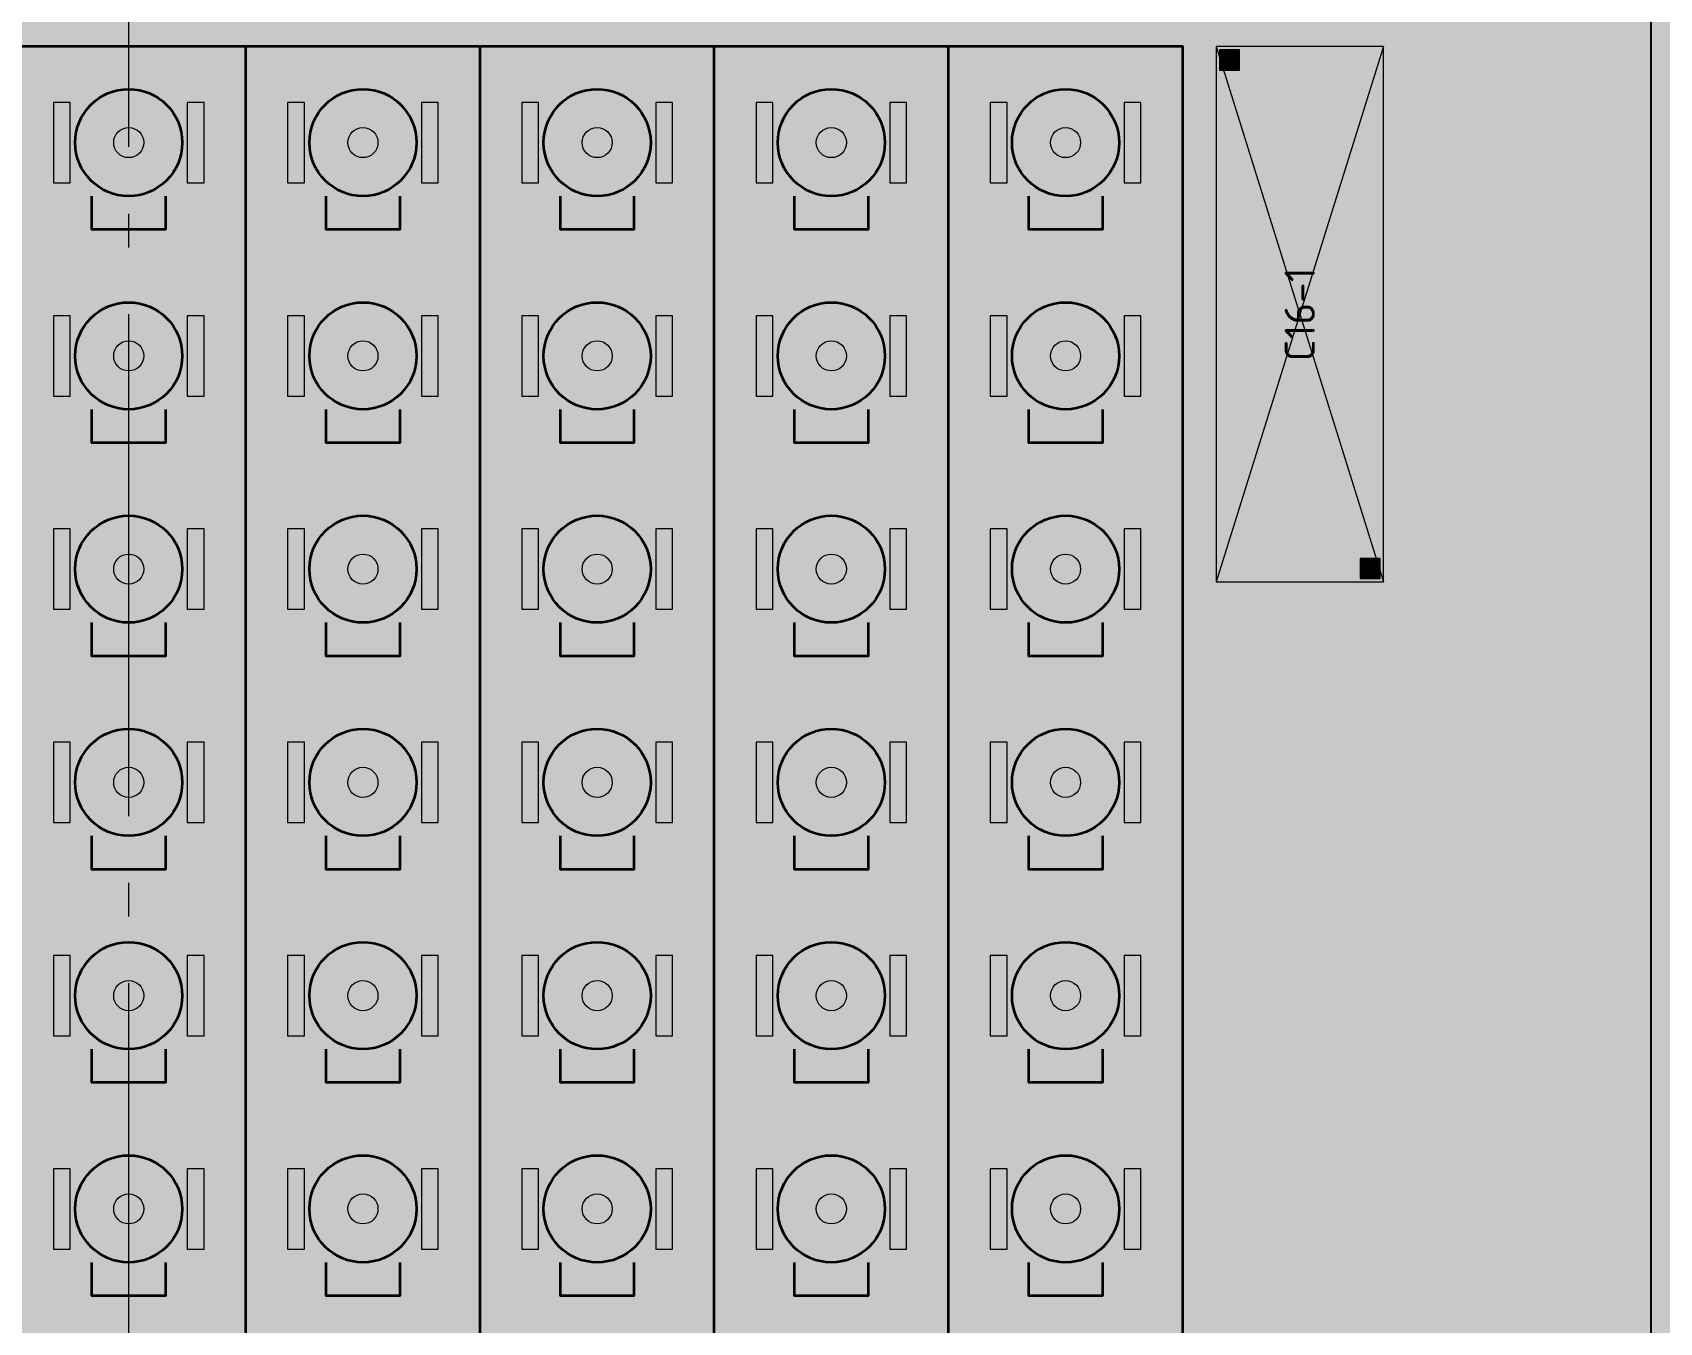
# Model space of a CAD drawing. Header units: millimetres. Extents: x 0 to 1189, y 0 to 841.
# Drawn here: x 612.12 to 660.75, y 249.86 to 288.42 of the extents above; entities that cross this region are included whole.
import ezdxf
from ezdxf.enums import TextEntityAlignment as Align

# ---------------------------------------------------------------- set-up
doc = ezdxf.new("R2010")
doc.units = ezdxf.units.MM
doc.linetypes.add('IRAM-F-TRAZO-PUNTO', pattern=[20, 15, -2, 1, -2])
doc.layers.add('A-DEM-VE', color=3, linetype='CONTINUOUS', lineweight=35, true_color=0x00963c)
doc.layers.add('A-EQUIPO', color=30, linetype='CONTINUOUS', lineweight=35, true_color=0xe67800)
for name, color, linetype, lineweight in [('A-EJE', 1, 'IRAM-F-TRAZO-PUNTO', 18), ('A-EQUIPO-FINO', 8, 'CONTINUOUS', 13), ('A-EQUIPO-RELLENO', 9, 'CONTINUOUS', 13), ('A-RELLENO', 9, 'CONTINUOUS', 13), ('A-SECTOR', 1, 'CONTINUOUS', 25), ('A-TEXTO', 7, 'CONTINUOUS', 18)]:
    doc.layers.add(name, color=color, linetype=linetype, lineweight=lineweight)
doc.styles.add('ISO3098', font='isocpeur.ttf')

msp = doc.modelspace()

# ---------------------------------------------------------------- hatches: boundary and pattern name
at = {"layer": 'A-EQUIPO-RELLENO', "true_color": 0xeeeeee}
h = msp.add_hatch(color=7, dxfattribs=at)
h.dxf.hatch_style = 1
h.paths.add_polyline_path([(647.5, 288), (647.5, 272), (652.5, 272), (652.5, 288)])
at = {"layer": 'A-EQUIPO-RELLENO', "true_color": 0x969ba0}
h = msp.add_hatch(color=7, dxfattribs=at)
h.dxf.hatch_style = 1
h.paths.add_polyline_path([(647.6, 287.9), (647.6, 287.3), (648.2, 287.3), (648.2, 287.9)])
at = {"layer": 'A-EQUIPO-RELLENO', "true_color": 0xf0786e}
h = msp.add_hatch(color=7, dxfattribs=at)
h.dxf.hatch_style = 1
h.paths.add_polyline_path([(615, 286.731), (614.586, 286.677), (614.2, 286.517), (613.869, 286.263), (613.614, 285.931), (613.455, 285.545), (613.4, 285.131), (613.455, 284.717), (613.614, 284.331), (613.869, 284), (614.2, 283.746), (614.586, 283.586), (615, 283.531), (615.414, 283.586), (615.8, 283.746), (616.131, 284), (616.386, 284.331), (616.545, 284.717), (616.6, 285.131), (616.545, 285.545), (616.386, 285.931), (616.131, 286.263), (615.8, 286.517), (615.414, 286.677)])
h = msp.add_hatch(color=7, dxfattribs=at)
h.dxf.hatch_style = 1
h.paths.add_polyline_path([(622, 286.731), (621.586, 286.677), (621.2, 286.517), (620.869, 286.263), (620.614, 285.931), (620.455, 285.545), (620.4, 285.131), (620.455, 284.717), (620.614, 284.331), (620.869, 284), (621.2, 283.746), (621.586, 283.586), (622, 283.531), (622.414, 283.586), (622.8, 283.746), (623.131, 284), (623.386, 284.331), (623.545, 284.717), (623.6, 285.131), (623.545, 285.545), (623.386, 285.931), (623.131, 286.263), (622.8, 286.517), (622.414, 286.677)])
h = msp.add_hatch(color=7, dxfattribs=at)
h.dxf.hatch_style = 1
h.paths.add_polyline_path([(629, 286.731), (628.586, 286.677), (628.2, 286.517), (627.869, 286.263), (627.614, 285.931), (627.455, 285.545), (627.4, 285.131), (627.455, 284.717), (627.614, 284.331), (627.869, 284), (628.2, 283.746), (628.586, 283.586), (629, 283.531), (629.414, 283.586), (629.8, 283.746), (630.131, 284), (630.386, 284.331), (630.545, 284.717), (630.6, 285.131), (630.545, 285.545), (630.386, 285.931), (630.131, 286.263), (629.8, 286.517), (629.414, 286.677)])
h = msp.add_hatch(color=7, dxfattribs=at)
h.dxf.hatch_style = 1
h.paths.add_polyline_path([(636, 286.731), (635.586, 286.677), (635.2, 286.517), (634.869, 286.263), (634.614, 285.931), (634.455, 285.545), (634.4, 285.131), (634.455, 284.717), (634.614, 284.331), (634.869, 284), (635.2, 283.746), (635.586, 283.586), (636, 283.531), (636.414, 283.586), (636.8, 283.746), (637.131, 284), (637.386, 284.331), (637.545, 284.717), (637.6, 285.131), (637.545, 285.545), (637.386, 285.931), (637.131, 286.263), (636.8, 286.517), (636.414, 286.677)])
h = msp.add_hatch(color=7, dxfattribs=at)
h.dxf.hatch_style = 1
h.paths.add_polyline_path([(643, 286.731), (642.586, 286.677), (642.2, 286.517), (641.869, 286.263), (641.614, 285.931), (641.455, 285.545), (641.4, 285.131), (641.455, 284.717), (641.614, 284.331), (641.869, 284), (642.2, 283.746), (642.586, 283.586), (643, 283.531), (643.414, 283.586), (643.8, 283.746), (644.131, 284), (644.386, 284.331), (644.545, 284.717), (644.6, 285.131), (644.545, 285.545), (644.386, 285.931), (644.131, 286.263), (643.8, 286.517), (643.414, 286.677)])
at = {"layer": 'A-EQUIPO-RELLENO', "true_color": 0x969ba0}
h = msp.add_hatch(color=7, dxfattribs=at)
h.dxf.hatch_style = 1
h.paths.add_polyline_path([(613.25, 283.931), (613.25, 286.331), (612.75, 286.331), (612.75, 283.931)])
h = msp.add_hatch(color=7, dxfattribs=at)
h.dxf.hatch_style = 1
h.paths.add_polyline_path([(617.25, 283.931), (617.25, 286.331), (616.75, 286.331), (616.75, 283.931)])
h = msp.add_hatch(color=7, dxfattribs=at)
h.dxf.hatch_style = 1
h.paths.add_polyline_path([(620.25, 283.931), (620.25, 286.331), (619.75, 286.331), (619.75, 283.931)])
h = msp.add_hatch(color=7, dxfattribs=at)
h.dxf.hatch_style = 1
h.paths.add_polyline_path([(624.25, 283.931), (624.25, 286.331), (623.75, 286.331), (623.75, 283.931)])
h = msp.add_hatch(color=7, dxfattribs=at)
h.dxf.hatch_style = 1
h.paths.add_polyline_path([(627.25, 283.931), (627.25, 286.331), (626.75, 286.331), (626.75, 283.931)])
h = msp.add_hatch(color=7, dxfattribs=at)
h.dxf.hatch_style = 1
h.paths.add_polyline_path([(631.25, 283.931), (631.25, 286.331), (630.75, 286.331), (630.75, 283.931)])
h = msp.add_hatch(color=7, dxfattribs=at)
h.dxf.hatch_style = 1
h.paths.add_polyline_path([(634.25, 283.931), (634.25, 286.331), (633.75, 286.331), (633.75, 283.931)])
h = msp.add_hatch(color=7, dxfattribs=at)
h.dxf.hatch_style = 1
h.paths.add_polyline_path([(638.25, 283.931), (638.25, 286.331), (637.75, 286.331), (637.75, 283.931)])
h = msp.add_hatch(color=7, dxfattribs=at)
h.dxf.hatch_style = 1
h.paths.add_polyline_path([(641.25, 283.931), (641.25, 286.331), (640.75, 286.331), (640.75, 283.931)])
h = msp.add_hatch(color=7, dxfattribs=at)
h.dxf.hatch_style = 1
h.paths.add_polyline_path([(645.25, 283.931), (645.25, 286.331), (644.75, 286.331), (644.75, 283.931)])
at = {"layer": 'A-EQUIPO-RELLENO', "true_color": 0xf0786e}
h = msp.add_hatch(color=7, dxfattribs=at)
h.dxf.hatch_style = 1
h.paths.add_polyline_path([(615, 280.356), (614.586, 280.302), (614.2, 280.142), (613.869, 279.888), (613.614, 279.556), (613.455, 279.17), (613.4, 278.756), (613.455, 278.342), (613.614, 277.956), (613.869, 277.625), (614.2, 277.371), (614.586, 277.211), (615, 277.156), (615.414, 277.211), (615.8, 277.371), (616.131, 277.625), (616.386, 277.956), (616.545, 278.342), (616.6, 278.756), (616.545, 279.17), (616.386, 279.556), (616.131, 279.888), (615.8, 280.142), (615.414, 280.302)])
h = msp.add_hatch(color=7, dxfattribs=at)
h.dxf.hatch_style = 1
h.paths.add_polyline_path([(622, 280.356), (621.586, 280.302), (621.2, 280.142), (620.869, 279.888), (620.614, 279.556), (620.455, 279.17), (620.4, 278.756), (620.455, 278.342), (620.614, 277.956), (620.869, 277.625), (621.2, 277.371), (621.586, 277.211), (622, 277.156), (622.414, 277.211), (622.8, 277.371), (623.131, 277.625), (623.386, 277.956), (623.545, 278.342), (623.6, 278.756), (623.545, 279.17), (623.386, 279.556), (623.131, 279.888), (622.8, 280.142), (622.414, 280.302)])
h = msp.add_hatch(color=7, dxfattribs=at)
h.dxf.hatch_style = 1
h.paths.add_polyline_path([(629, 280.356), (628.586, 280.302), (628.2, 280.142), (627.869, 279.888), (627.614, 279.556), (627.455, 279.17), (627.4, 278.756), (627.455, 278.342), (627.614, 277.956), (627.869, 277.625), (628.2, 277.371), (628.586, 277.211), (629, 277.156), (629.414, 277.211), (629.8, 277.371), (630.131, 277.625), (630.386, 277.956), (630.545, 278.342), (630.6, 278.756), (630.545, 279.17), (630.386, 279.556), (630.131, 279.888), (629.8, 280.142), (629.414, 280.302)])
h = msp.add_hatch(color=7, dxfattribs=at)
h.dxf.hatch_style = 1
h.paths.add_polyline_path([(636, 280.356), (635.586, 280.302), (635.2, 280.142), (634.869, 279.888), (634.614, 279.556), (634.455, 279.17), (634.4, 278.756), (634.455, 278.342), (634.614, 277.956), (634.869, 277.625), (635.2, 277.371), (635.586, 277.211), (636, 277.156), (636.414, 277.211), (636.8, 277.371), (637.131, 277.625), (637.386, 277.956), (637.545, 278.342), (637.6, 278.756), (637.545, 279.17), (637.386, 279.556), (637.131, 279.888), (636.8, 280.142), (636.414, 280.302)])
h = msp.add_hatch(color=7, dxfattribs=at)
h.dxf.hatch_style = 1
h.paths.add_polyline_path([(643, 280.356), (642.586, 280.302), (642.2, 280.142), (641.869, 279.888), (641.614, 279.556), (641.455, 279.17), (641.4, 278.756), (641.455, 278.342), (641.614, 277.956), (641.869, 277.625), (642.2, 277.371), (642.586, 277.211), (643, 277.156), (643.414, 277.211), (643.8, 277.371), (644.131, 277.625), (644.386, 277.956), (644.545, 278.342), (644.6, 278.756), (644.545, 279.17), (644.386, 279.556), (644.131, 279.888), (643.8, 280.142), (643.414, 280.302)])
at = {"layer": 'A-EQUIPO-RELLENO', "true_color": 0x969ba0}
h = msp.add_hatch(color=7, dxfattribs=at)
h.dxf.hatch_style = 1
h.paths.add_polyline_path([(613.25, 277.556), (613.25, 279.956), (612.75, 279.956), (612.75, 277.556)])
h = msp.add_hatch(color=7, dxfattribs=at)
h.dxf.hatch_style = 1
h.paths.add_polyline_path([(617.25, 277.556), (617.25, 279.956), (616.75, 279.956), (616.75, 277.556)])
h = msp.add_hatch(color=7, dxfattribs=at)
h.dxf.hatch_style = 1
h.paths.add_polyline_path([(620.25, 277.556), (620.25, 279.956), (619.75, 279.956), (619.75, 277.556)])
h = msp.add_hatch(color=7, dxfattribs=at)
h.dxf.hatch_style = 1
h.paths.add_polyline_path([(624.25, 277.556), (624.25, 279.956), (623.75, 279.956), (623.75, 277.556)])
h = msp.add_hatch(color=7, dxfattribs=at)
h.dxf.hatch_style = 1
h.paths.add_polyline_path([(627.25, 277.556), (627.25, 279.956), (626.75, 279.956), (626.75, 277.556)])
h = msp.add_hatch(color=7, dxfattribs=at)
h.dxf.hatch_style = 1
h.paths.add_polyline_path([(631.25, 277.556), (631.25, 279.956), (630.75, 279.956), (630.75, 277.556)])
h = msp.add_hatch(color=7, dxfattribs=at)
h.dxf.hatch_style = 1
h.paths.add_polyline_path([(634.25, 277.556), (634.25, 279.956), (633.75, 279.956), (633.75, 277.556)])
h = msp.add_hatch(color=7, dxfattribs=at)
h.dxf.hatch_style = 1
h.paths.add_polyline_path([(638.25, 277.556), (638.25, 279.956), (637.75, 279.956), (637.75, 277.556)])
h = msp.add_hatch(color=7, dxfattribs=at)
h.dxf.hatch_style = 1
h.paths.add_polyline_path([(641.25, 277.556), (641.25, 279.956), (640.75, 279.956), (640.75, 277.556)])
h = msp.add_hatch(color=7, dxfattribs=at)
h.dxf.hatch_style = 1
h.paths.add_polyline_path([(645.25, 277.556), (645.25, 279.956), (644.75, 279.956), (644.75, 277.556)])
at = {"layer": 'A-EQUIPO-RELLENO', "true_color": 0xf0786e}
h = msp.add_hatch(color=7, dxfattribs=at)
h.dxf.hatch_style = 1
h.paths.add_polyline_path([(615, 273.981), (614.586, 273.927), (614.2, 273.767), (613.869, 273.513), (613.614, 273.181), (613.455, 272.795), (613.4, 272.381), (613.455, 271.967), (613.614, 271.581), (613.869, 271.25), (614.2, 270.996), (614.586, 270.836), (615, 270.781), (615.414, 270.836), (615.8, 270.996), (616.131, 271.25), (616.386, 271.581), (616.545, 271.967), (616.6, 272.381), (616.545, 272.795), (616.386, 273.181), (616.131, 273.513), (615.8, 273.767), (615.414, 273.927)])
h = msp.add_hatch(color=7, dxfattribs=at)
h.dxf.hatch_style = 1
h.paths.add_polyline_path([(622, 273.981), (621.586, 273.927), (621.2, 273.767), (620.869, 273.513), (620.614, 273.181), (620.455, 272.795), (620.4, 272.381), (620.455, 271.967), (620.614, 271.581), (620.869, 271.25), (621.2, 270.996), (621.586, 270.836), (622, 270.781), (622.414, 270.836), (622.8, 270.996), (623.131, 271.25), (623.386, 271.581), (623.545, 271.967), (623.6, 272.381), (623.545, 272.795), (623.386, 273.181), (623.131, 273.513), (622.8, 273.767), (622.414, 273.927)])
h = msp.add_hatch(color=7, dxfattribs=at)
h.dxf.hatch_style = 1
h.paths.add_polyline_path([(629, 273.981), (628.586, 273.927), (628.2, 273.767), (627.869, 273.513), (627.614, 273.181), (627.455, 272.795), (627.4, 272.381), (627.455, 271.967), (627.614, 271.581), (627.869, 271.25), (628.2, 270.996), (628.586, 270.836), (629, 270.781), (629.414, 270.836), (629.8, 270.996), (630.131, 271.25), (630.386, 271.581), (630.545, 271.967), (630.6, 272.381), (630.545, 272.795), (630.386, 273.181), (630.131, 273.513), (629.8, 273.767), (629.414, 273.927)])
h = msp.add_hatch(color=7, dxfattribs=at)
h.dxf.hatch_style = 1
h.paths.add_polyline_path([(636, 273.981), (635.586, 273.927), (635.2, 273.767), (634.869, 273.513), (634.614, 273.181), (634.455, 272.795), (634.4, 272.381), (634.455, 271.967), (634.614, 271.581), (634.869, 271.25), (635.2, 270.996), (635.586, 270.836), (636, 270.781), (636.414, 270.836), (636.8, 270.996), (637.131, 271.25), (637.386, 271.581), (637.545, 271.967), (637.6, 272.381), (637.545, 272.795), (637.386, 273.181), (637.131, 273.513), (636.8, 273.767), (636.414, 273.927)])
h = msp.add_hatch(color=7, dxfattribs=at)
h.dxf.hatch_style = 1
h.paths.add_polyline_path([(643, 273.981), (642.586, 273.927), (642.2, 273.767), (641.869, 273.513), (641.614, 273.181), (641.455, 272.795), (641.4, 272.381), (641.455, 271.967), (641.614, 271.581), (641.869, 271.25), (642.2, 270.996), (642.586, 270.836), (643, 270.781), (643.414, 270.836), (643.8, 270.996), (644.131, 271.25), (644.386, 271.581), (644.545, 271.967), (644.6, 272.381), (644.545, 272.795), (644.386, 273.181), (644.131, 273.513), (643.8, 273.767), (643.414, 273.927)])
at = {"layer": 'A-EQUIPO-RELLENO', "true_color": 0x969ba0}
h = msp.add_hatch(color=7, dxfattribs=at)
h.dxf.hatch_style = 1
h.paths.add_polyline_path([(613.25, 271.181), (613.25, 273.581), (612.75, 273.581), (612.75, 271.181)])
h = msp.add_hatch(color=7, dxfattribs=at)
h.dxf.hatch_style = 1
h.paths.add_polyline_path([(617.25, 271.181), (617.25, 273.581), (616.75, 273.581), (616.75, 271.181)])
h = msp.add_hatch(color=7, dxfattribs=at)
h.dxf.hatch_style = 1
h.paths.add_polyline_path([(620.25, 271.181), (620.25, 273.581), (619.75, 273.581), (619.75, 271.181)])
h = msp.add_hatch(color=7, dxfattribs=at)
h.dxf.hatch_style = 1
h.paths.add_polyline_path([(624.25, 271.181), (624.25, 273.581), (623.75, 273.581), (623.75, 271.181)])
h = msp.add_hatch(color=7, dxfattribs=at)
h.dxf.hatch_style = 1
h.paths.add_polyline_path([(627.25, 271.181), (627.25, 273.581), (626.75, 273.581), (626.75, 271.181)])
h = msp.add_hatch(color=7, dxfattribs=at)
h.dxf.hatch_style = 1
h.paths.add_polyline_path([(631.25, 271.181), (631.25, 273.581), (630.75, 273.581), (630.75, 271.181)])
h = msp.add_hatch(color=7, dxfattribs=at)
h.dxf.hatch_style = 1
h.paths.add_polyline_path([(634.25, 271.181), (634.25, 273.581), (633.75, 273.581), (633.75, 271.181)])
h = msp.add_hatch(color=7, dxfattribs=at)
h.dxf.hatch_style = 1
h.paths.add_polyline_path([(638.25, 271.181), (638.25, 273.581), (637.75, 273.581), (637.75, 271.181)])
h = msp.add_hatch(color=7, dxfattribs=at)
h.dxf.hatch_style = 1
h.paths.add_polyline_path([(641.25, 271.181), (641.25, 273.581), (640.75, 273.581), (640.75, 271.181)])
h = msp.add_hatch(color=7, dxfattribs=at)
h.dxf.hatch_style = 1
h.paths.add_polyline_path([(645.25, 271.181), (645.25, 273.581), (644.75, 273.581), (644.75, 271.181)])
h = msp.add_hatch(color=7, dxfattribs=at)
h.dxf.hatch_style = 1
h.paths.add_polyline_path([(651.8, 272.7), (651.8, 272.1), (652.4, 272.1), (652.4, 272.7)])
at = {"layer": 'A-EQUIPO-RELLENO', "true_color": 0xf0786e}
h = msp.add_hatch(color=7, dxfattribs=at)
h.dxf.hatch_style = 1
h.paths.add_polyline_path([(615, 267.606), (614.586, 267.552), (614.2, 267.392), (613.869, 267.138), (613.614, 266.806), (613.455, 266.42), (613.4, 266.006), (613.455, 265.592), (613.614, 265.206), (613.869, 264.875), (614.2, 264.621), (614.586, 264.461), (615, 264.406), (615.414, 264.461), (615.8, 264.621), (616.131, 264.875), (616.386, 265.206), (616.545, 265.592), (616.6, 266.006), (616.545, 266.42), (616.386, 266.806), (616.131, 267.138), (615.8, 267.392), (615.414, 267.552)])
h = msp.add_hatch(color=7, dxfattribs=at)
h.dxf.hatch_style = 1
h.paths.add_polyline_path([(622, 267.606), (621.586, 267.552), (621.2, 267.392), (620.869, 267.138), (620.614, 266.806), (620.455, 266.42), (620.4, 266.006), (620.455, 265.592), (620.614, 265.206), (620.869, 264.875), (621.2, 264.621), (621.586, 264.461), (622, 264.406), (622.414, 264.461), (622.8, 264.621), (623.131, 264.875), (623.386, 265.206), (623.545, 265.592), (623.6, 266.006), (623.545, 266.42), (623.386, 266.806), (623.131, 267.138), (622.8, 267.392), (622.414, 267.552)])
h = msp.add_hatch(color=7, dxfattribs=at)
h.dxf.hatch_style = 1
h.paths.add_polyline_path([(629, 267.606), (628.586, 267.552), (628.2, 267.392), (627.869, 267.138), (627.614, 266.806), (627.455, 266.42), (627.4, 266.006), (627.455, 265.592), (627.614, 265.206), (627.869, 264.875), (628.2, 264.621), (628.586, 264.461), (629, 264.406), (629.414, 264.461), (629.8, 264.621), (630.131, 264.875), (630.386, 265.206), (630.545, 265.592), (630.6, 266.006), (630.545, 266.42), (630.386, 266.806), (630.131, 267.138), (629.8, 267.392), (629.414, 267.552)])
h = msp.add_hatch(color=7, dxfattribs=at)
h.dxf.hatch_style = 1
h.paths.add_polyline_path([(636, 267.606), (635.586, 267.552), (635.2, 267.392), (634.869, 267.138), (634.614, 266.806), (634.455, 266.42), (634.4, 266.006), (634.455, 265.592), (634.614, 265.206), (634.869, 264.875), (635.2, 264.621), (635.586, 264.461), (636, 264.406), (636.414, 264.461), (636.8, 264.621), (637.131, 264.875), (637.386, 265.206), (637.545, 265.592), (637.6, 266.006), (637.545, 266.42), (637.386, 266.806), (637.131, 267.138), (636.8, 267.392), (636.414, 267.552)])
h = msp.add_hatch(color=7, dxfattribs=at)
h.dxf.hatch_style = 1
h.paths.add_polyline_path([(643, 267.606), (642.586, 267.552), (642.2, 267.392), (641.869, 267.138), (641.614, 266.806), (641.455, 266.42), (641.4, 266.006), (641.455, 265.592), (641.614, 265.206), (641.869, 264.875), (642.2, 264.621), (642.586, 264.461), (643, 264.406), (643.414, 264.461), (643.8, 264.621), (644.131, 264.875), (644.386, 265.206), (644.545, 265.592), (644.6, 266.006), (644.545, 266.42), (644.386, 266.806), (644.131, 267.138), (643.8, 267.392), (643.414, 267.552)])
at = {"layer": 'A-EQUIPO-RELLENO', "true_color": 0x969ba0}
h = msp.add_hatch(color=7, dxfattribs=at)
h.dxf.hatch_style = 1
h.paths.add_polyline_path([(613.25, 264.806), (613.25, 267.206), (612.75, 267.206), (612.75, 264.806)])
h = msp.add_hatch(color=7, dxfattribs=at)
h.dxf.hatch_style = 1
h.paths.add_polyline_path([(617.25, 264.806), (617.25, 267.206), (616.75, 267.206), (616.75, 264.806)])
h = msp.add_hatch(color=7, dxfattribs=at)
h.dxf.hatch_style = 1
h.paths.add_polyline_path([(620.25, 264.806), (620.25, 267.206), (619.75, 267.206), (619.75, 264.806)])
h = msp.add_hatch(color=7, dxfattribs=at)
h.dxf.hatch_style = 1
h.paths.add_polyline_path([(624.25, 264.806), (624.25, 267.206), (623.75, 267.206), (623.75, 264.806)])
h = msp.add_hatch(color=7, dxfattribs=at)
h.dxf.hatch_style = 1
h.paths.add_polyline_path([(627.25, 264.806), (627.25, 267.206), (626.75, 267.206), (626.75, 264.806)])
h = msp.add_hatch(color=7, dxfattribs=at)
h.dxf.hatch_style = 1
h.paths.add_polyline_path([(631.25, 264.806), (631.25, 267.206), (630.75, 267.206), (630.75, 264.806)])
h = msp.add_hatch(color=7, dxfattribs=at)
h.dxf.hatch_style = 1
h.paths.add_polyline_path([(634.25, 264.806), (634.25, 267.206), (633.75, 267.206), (633.75, 264.806)])
h = msp.add_hatch(color=7, dxfattribs=at)
h.dxf.hatch_style = 1
h.paths.add_polyline_path([(638.25, 264.806), (638.25, 267.206), (637.75, 267.206), (637.75, 264.806)])
h = msp.add_hatch(color=7, dxfattribs=at)
h.dxf.hatch_style = 1
h.paths.add_polyline_path([(641.25, 264.806), (641.25, 267.206), (640.75, 267.206), (640.75, 264.806)])
h = msp.add_hatch(color=7, dxfattribs=at)
h.dxf.hatch_style = 1
h.paths.add_polyline_path([(645.25, 264.806), (645.25, 267.206), (644.75, 267.206), (644.75, 264.806)])
at = {"layer": 'A-EQUIPO-RELLENO', "true_color": 0xf0786e}
h = msp.add_hatch(color=7, dxfattribs=at)
h.dxf.hatch_style = 1
h.paths.add_polyline_path([(615, 261.231), (614.586, 261.177), (614.2, 261.017), (613.869, 260.763), (613.614, 260.431), (613.455, 260.045), (613.4, 259.631), (613.455, 259.217), (613.614, 258.831), (613.869, 258.5), (614.2, 258.246), (614.586, 258.086), (615, 258.031), (615.414, 258.086), (615.8, 258.246), (616.131, 258.5), (616.386, 258.831), (616.545, 259.217), (616.6, 259.631), (616.545, 260.045), (616.386, 260.431), (616.131, 260.763), (615.8, 261.017), (615.414, 261.177)])
h = msp.add_hatch(color=7, dxfattribs=at)
h.dxf.hatch_style = 1
h.paths.add_polyline_path([(622, 261.231), (621.586, 261.177), (621.2, 261.017), (620.869, 260.763), (620.614, 260.431), (620.455, 260.045), (620.4, 259.631), (620.455, 259.217), (620.614, 258.831), (620.869, 258.5), (621.2, 258.246), (621.586, 258.086), (622, 258.031), (622.414, 258.086), (622.8, 258.246), (623.131, 258.5), (623.386, 258.831), (623.545, 259.217), (623.6, 259.631), (623.545, 260.045), (623.386, 260.431), (623.131, 260.763), (622.8, 261.017), (622.414, 261.177)])
h = msp.add_hatch(color=7, dxfattribs=at)
h.dxf.hatch_style = 1
h.paths.add_polyline_path([(629, 261.231), (628.586, 261.177), (628.2, 261.017), (627.869, 260.763), (627.614, 260.431), (627.455, 260.045), (627.4, 259.631), (627.455, 259.217), (627.614, 258.831), (627.869, 258.5), (628.2, 258.246), (628.586, 258.086), (629, 258.031), (629.414, 258.086), (629.8, 258.246), (630.131, 258.5), (630.386, 258.831), (630.545, 259.217), (630.6, 259.631), (630.545, 260.045), (630.386, 260.431), (630.131, 260.763), (629.8, 261.017), (629.414, 261.177)])
h = msp.add_hatch(color=7, dxfattribs=at)
h.dxf.hatch_style = 1
h.paths.add_polyline_path([(636, 261.231), (635.586, 261.177), (635.2, 261.017), (634.869, 260.763), (634.614, 260.431), (634.455, 260.045), (634.4, 259.631), (634.455, 259.217), (634.614, 258.831), (634.869, 258.5), (635.2, 258.246), (635.586, 258.086), (636, 258.031), (636.414, 258.086), (636.8, 258.246), (637.131, 258.5), (637.386, 258.831), (637.545, 259.217), (637.6, 259.631), (637.545, 260.045), (637.386, 260.431), (637.131, 260.763), (636.8, 261.017), (636.414, 261.177)])
h = msp.add_hatch(color=7, dxfattribs=at)
h.dxf.hatch_style = 1
h.paths.add_polyline_path([(643, 261.231), (642.586, 261.177), (642.2, 261.017), (641.869, 260.763), (641.614, 260.431), (641.455, 260.045), (641.4, 259.631), (641.455, 259.217), (641.614, 258.831), (641.869, 258.5), (642.2, 258.246), (642.586, 258.086), (643, 258.031), (643.414, 258.086), (643.8, 258.246), (644.131, 258.5), (644.386, 258.831), (644.545, 259.217), (644.6, 259.631), (644.545, 260.045), (644.386, 260.431), (644.131, 260.763), (643.8, 261.017), (643.414, 261.177)])
at = {"layer": 'A-EQUIPO-RELLENO', "true_color": 0x969ba0}
h = msp.add_hatch(color=7, dxfattribs=at)
h.dxf.hatch_style = 1
h.paths.add_polyline_path([(613.25, 258.431), (613.25, 260.831), (612.75, 260.831), (612.75, 258.431)])
h = msp.add_hatch(color=7, dxfattribs=at)
h.dxf.hatch_style = 1
h.paths.add_polyline_path([(617.25, 258.431), (617.25, 260.831), (616.75, 260.831), (616.75, 258.431)])
h = msp.add_hatch(color=7, dxfattribs=at)
h.dxf.hatch_style = 1
h.paths.add_polyline_path([(620.25, 258.431), (620.25, 260.831), (619.75, 260.831), (619.75, 258.431)])
h = msp.add_hatch(color=7, dxfattribs=at)
h.dxf.hatch_style = 1
h.paths.add_polyline_path([(624.25, 258.431), (624.25, 260.831), (623.75, 260.831), (623.75, 258.431)])
h = msp.add_hatch(color=7, dxfattribs=at)
h.dxf.hatch_style = 1
h.paths.add_polyline_path([(627.25, 258.431), (627.25, 260.831), (626.75, 260.831), (626.75, 258.431)])
h = msp.add_hatch(color=7, dxfattribs=at)
h.dxf.hatch_style = 1
h.paths.add_polyline_path([(631.25, 258.431), (631.25, 260.831), (630.75, 260.831), (630.75, 258.431)])
h = msp.add_hatch(color=7, dxfattribs=at)
h.dxf.hatch_style = 1
h.paths.add_polyline_path([(634.25, 258.431), (634.25, 260.831), (633.75, 260.831), (633.75, 258.431)])
h = msp.add_hatch(color=7, dxfattribs=at)
h.dxf.hatch_style = 1
h.paths.add_polyline_path([(638.25, 258.431), (638.25, 260.831), (637.75, 260.831), (637.75, 258.431)])
h = msp.add_hatch(color=7, dxfattribs=at)
h.dxf.hatch_style = 1
h.paths.add_polyline_path([(641.25, 258.431), (641.25, 260.831), (640.75, 260.831), (640.75, 258.431)])
h = msp.add_hatch(color=7, dxfattribs=at)
h.dxf.hatch_style = 1
h.paths.add_polyline_path([(645.25, 258.431), (645.25, 260.831), (644.75, 260.831), (644.75, 258.431)])
at = {"layer": 'A-EQUIPO-RELLENO', "true_color": 0xf0786e}
h = msp.add_hatch(color=7, dxfattribs=at)
h.dxf.hatch_style = 1
h.paths.add_polyline_path([(615, 254.856), (614.586, 254.802), (614.2, 254.642), (613.869, 254.388), (613.614, 254.056), (613.455, 253.67), (613.4, 253.256), (613.455, 252.842), (613.614, 252.456), (613.869, 252.125), (614.2, 251.871), (614.586, 251.711), (615, 251.656), (615.414, 251.711), (615.8, 251.871), (616.131, 252.125), (616.386, 252.456), (616.545, 252.842), (616.6, 253.256), (616.545, 253.67), (616.386, 254.056), (616.131, 254.388), (615.8, 254.642), (615.414, 254.802)])
h = msp.add_hatch(color=7, dxfattribs=at)
h.dxf.hatch_style = 1
h.paths.add_polyline_path([(622, 254.856), (621.586, 254.802), (621.2, 254.642), (620.869, 254.388), (620.614, 254.056), (620.455, 253.67), (620.4, 253.256), (620.455, 252.842), (620.614, 252.456), (620.869, 252.125), (621.2, 251.871), (621.586, 251.711), (622, 251.656), (622.414, 251.711), (622.8, 251.871), (623.131, 252.125), (623.386, 252.456), (623.545, 252.842), (623.6, 253.256), (623.545, 253.67), (623.386, 254.056), (623.131, 254.388), (622.8, 254.642), (622.414, 254.802)])
h = msp.add_hatch(color=7, dxfattribs=at)
h.dxf.hatch_style = 1
h.paths.add_polyline_path([(629, 254.856), (628.586, 254.802), (628.2, 254.642), (627.869, 254.388), (627.614, 254.056), (627.455, 253.67), (627.4, 253.256), (627.455, 252.842), (627.614, 252.456), (627.869, 252.125), (628.2, 251.871), (628.586, 251.711), (629, 251.656), (629.414, 251.711), (629.8, 251.871), (630.131, 252.125), (630.386, 252.456), (630.545, 252.842), (630.6, 253.256), (630.545, 253.67), (630.386, 254.056), (630.131, 254.388), (629.8, 254.642), (629.414, 254.802)])
h = msp.add_hatch(color=7, dxfattribs=at)
h.dxf.hatch_style = 1
h.paths.add_polyline_path([(636, 254.856), (635.586, 254.802), (635.2, 254.642), (634.869, 254.388), (634.614, 254.056), (634.455, 253.67), (634.4, 253.256), (634.455, 252.842), (634.614, 252.456), (634.869, 252.125), (635.2, 251.871), (635.586, 251.711), (636, 251.656), (636.414, 251.711), (636.8, 251.871), (637.131, 252.125), (637.386, 252.456), (637.545, 252.842), (637.6, 253.256), (637.545, 253.67), (637.386, 254.056), (637.131, 254.388), (636.8, 254.642), (636.414, 254.802)])
h = msp.add_hatch(color=7, dxfattribs=at)
h.dxf.hatch_style = 1
h.paths.add_polyline_path([(643, 254.856), (642.586, 254.802), (642.2, 254.642), (641.869, 254.388), (641.614, 254.056), (641.455, 253.67), (641.4, 253.256), (641.455, 252.842), (641.614, 252.456), (641.869, 252.125), (642.2, 251.871), (642.586, 251.711), (643, 251.656), (643.414, 251.711), (643.8, 251.871), (644.131, 252.125), (644.386, 252.456), (644.545, 252.842), (644.6, 253.256), (644.545, 253.67), (644.386, 254.056), (644.131, 254.388), (643.8, 254.642), (643.414, 254.802)])
at = {"layer": 'A-EQUIPO-RELLENO', "true_color": 0x969ba0}
h = msp.add_hatch(color=7, dxfattribs=at)
h.dxf.hatch_style = 1
h.paths.add_polyline_path([(613.25, 252.056), (613.25, 254.456), (612.75, 254.456), (612.75, 252.056)])
h = msp.add_hatch(color=7, dxfattribs=at)
h.dxf.hatch_style = 1
h.paths.add_polyline_path([(617.25, 252.056), (617.25, 254.456), (616.75, 254.456), (616.75, 252.056)])
h = msp.add_hatch(color=7, dxfattribs=at)
h.dxf.hatch_style = 1
h.paths.add_polyline_path([(620.25, 252.056), (620.25, 254.456), (619.75, 254.456), (619.75, 252.056)])
h = msp.add_hatch(color=7, dxfattribs=at)
h.dxf.hatch_style = 1
h.paths.add_polyline_path([(624.25, 252.056), (624.25, 254.456), (623.75, 254.456), (623.75, 252.056)])
h = msp.add_hatch(color=7, dxfattribs=at)
h.dxf.hatch_style = 1
h.paths.add_polyline_path([(627.25, 252.056), (627.25, 254.456), (626.75, 254.456), (626.75, 252.056)])
h = msp.add_hatch(color=7, dxfattribs=at)
h.dxf.hatch_style = 1
h.paths.add_polyline_path([(631.25, 252.056), (631.25, 254.456), (630.75, 254.456), (630.75, 252.056)])
h = msp.add_hatch(color=7, dxfattribs=at)
h.dxf.hatch_style = 1
h.paths.add_polyline_path([(634.25, 252.056), (634.25, 254.456), (633.75, 254.456), (633.75, 252.056)])
h = msp.add_hatch(color=7, dxfattribs=at)
h.dxf.hatch_style = 1
h.paths.add_polyline_path([(638.25, 252.056), (638.25, 254.456), (637.75, 254.456), (637.75, 252.056)])
h = msp.add_hatch(color=7, dxfattribs=at)
h.dxf.hatch_style = 1
h.paths.add_polyline_path([(641.25, 252.056), (641.25, 254.456), (640.75, 254.456), (640.75, 252.056)])
h = msp.add_hatch(color=7, dxfattribs=at)
h.dxf.hatch_style = 1
h.paths.add_polyline_path([(645.25, 252.056), (645.25, 254.456), (644.75, 254.456), (644.75, 252.056)])
at = {"layer": 'A-RELLENO', "true_color": 0xe2e2e2}
h = msp.add_hatch(color=7, dxfattribs=at)
h.dxf.hatch_style = 1
h.paths.add_polyline_path([(660.5, 220), (690.5, 220), (690.5, 355), (660.5, 355)])
at = {"layer": 'A-RELLENO', "true_color": 0xc8e8c8}
h = msp.add_hatch(color=7, dxfattribs=at)
h.dxf.hatch_style = 1
h.paths.add_polyline_path([(525.5, 220), (660.5, 220), (660.5, 299.5), (525.5, 299.5)])

# ---------------------------------------------------------------- linework, layer by layer
at = {"layer": 'A-DEM-VE'}
for p, q in [((618.5, 237), (618.5, 288)), ((625.5, 237), (625.5, 288)), ((632.5, 237), (632.5, 288)), ((639.5, 237), (639.5, 288))]:
    msp.add_line(p, q, dxfattribs=at)
msp.add_lwpolyline([(646.5, 237), (646.5, 288), (583.5, 288), (583.5, 237)], close=True, dxfattribs=at)
at = {"layer": 'A-EJE'}
msp.add_line((615, 185), (615, 696), dxfattribs=at)
at = {"layer": 'A-EQUIPO'}
for points in [[(616.1, 283.531), (616.1, 282.531), (613.9, 282.531), (613.9, 283.531)], [(623.1, 283.531), (623.1, 282.531), (620.9, 282.531), (620.9, 283.531)], [(630.1, 283.531), (630.1, 282.531), (627.9, 282.531), (627.9, 283.531)], [(637.1, 283.531), (637.1, 282.531), (634.9, 282.531), (634.9, 283.531)], [(644.1, 283.531), (644.1, 282.531), (641.9, 282.531), (641.9, 283.531)], [(616.1, 277.156), (616.1, 276.156), (613.9, 276.156), (613.9, 277.156)], [(623.1, 277.156), (623.1, 276.156), (620.9, 276.156), (620.9, 277.156)], [(630.1, 277.156), (630.1, 276.156), (627.9, 276.156), (627.9, 277.156)], [(637.1, 277.156), (637.1, 276.156), (634.9, 276.156), (634.9, 277.156)], [(644.1, 277.156), (644.1, 276.156), (641.9, 276.156), (641.9, 277.156)], [(616.1, 270.781), (616.1, 269.781), (613.9, 269.781), (613.9, 270.781)], [(623.1, 270.781), (623.1, 269.781), (620.9, 269.781), (620.9, 270.781)], [(630.1, 270.781), (630.1, 269.781), (627.9, 269.781), (627.9, 270.781)], [(637.1, 270.781), (637.1, 269.781), (634.9, 269.781), (634.9, 270.781)], [(644.1, 270.781), (644.1, 269.781), (641.9, 269.781), (641.9, 270.781)], [(616.1, 264.406), (616.1, 263.406), (613.9, 263.406), (613.9, 264.406)], [(623.1, 264.406), (623.1, 263.406), (620.9, 263.406), (620.9, 264.406)], [(630.1, 264.406), (630.1, 263.406), (627.9, 263.406), (627.9, 264.406)], [(637.1, 264.406), (637.1, 263.406), (634.9, 263.406), (634.9, 264.406)], [(644.1, 264.406), (644.1, 263.406), (641.9, 263.406), (641.9, 264.406)], [(616.1, 258.031), (616.1, 257.031), (613.9, 257.031), (613.9, 258.031)], [(623.1, 258.031), (623.1, 257.031), (620.9, 257.031), (620.9, 258.031)], [(630.1, 258.031), (630.1, 257.031), (627.9, 257.031), (627.9, 258.031)], [(637.1, 258.031), (637.1, 257.031), (634.9, 257.031), (634.9, 258.031)], [(644.1, 258.031), (644.1, 257.031), (641.9, 257.031), (641.9, 258.031)], [(616.1, 251.656), (616.1, 250.656), (613.9, 250.656), (613.9, 251.656)], [(623.1, 251.656), (623.1, 250.656), (620.9, 250.656), (620.9, 251.656)], [(630.1, 251.656), (630.1, 250.656), (627.9, 250.656), (627.9, 251.656)], [(637.1, 251.656), (637.1, 250.656), (634.9, 250.656), (634.9, 251.656)], [(644.1, 251.656), (644.1, 250.656), (641.9, 250.656), (641.9, 251.656)]]:
    msp.add_lwpolyline(points, dxfattribs=at)
for centre in [(615, 285.131), (622, 285.131), (629, 285.131), (636, 285.131), (643, 285.131), (615, 278.756), (622, 278.756), (629, 278.756), (636, 278.756), (643, 278.756), (615, 272.381), (622, 272.381), (629, 272.381), (636, 272.381), (643, 272.381), (615, 266.006), (622, 266.006), (629, 266.006), (636, 266.006), (643, 266.006), (615, 259.631), (622, 259.631), (629, 259.631), (636, 259.631), (643, 259.631), (615, 253.256), (622, 253.256), (629, 253.256), (636, 253.256), (643, 253.256)]:
    msp.add_circle(centre, 1.6, dxfattribs=at)
at = {"layer": 'A-EQUIPO-FINO'}
for p, q in [((647.5, 288), (652.5, 272)), ((652.5, 288), (647.5, 272))]:
    msp.add_line(p, q, dxfattribs=at)
for points in [[(647.5, 288), (647.5, 272), (652.5, 272), (652.5, 288)], [(647.6, 287.9), (647.6, 287.3), (648.2, 287.3), (648.2, 287.9)], [(613.25, 283.931), (613.25, 286.331), (612.75, 286.331), (612.75, 283.931)], [(617.25, 283.931), (617.25, 286.331), (616.75, 286.331), (616.75, 283.931)], [(620.25, 283.931), (620.25, 286.331), (619.75, 286.331), (619.75, 283.931)], [(624.25, 283.931), (624.25, 286.331), (623.75, 286.331), (623.75, 283.931)], [(627.25, 283.931), (627.25, 286.331), (626.75, 286.331), (626.75, 283.931)], [(631.25, 283.931), (631.25, 286.331), (630.75, 286.331), (630.75, 283.931)], [(634.25, 283.931), (634.25, 286.331), (633.75, 286.331), (633.75, 283.931)], [(638.25, 283.931), (638.25, 286.331), (637.75, 286.331), (637.75, 283.931)], [(641.25, 283.931), (641.25, 286.331), (640.75, 286.331), (640.75, 283.931)], [(645.25, 283.931), (645.25, 286.331), (644.75, 286.331), (644.75, 283.931)], [(613.25, 277.556), (613.25, 279.956), (612.75, 279.956), (612.75, 277.556)], [(617.25, 277.556), (617.25, 279.956), (616.75, 279.956), (616.75, 277.556)], [(620.25, 277.556), (620.25, 279.956), (619.75, 279.956), (619.75, 277.556)], [(624.25, 277.556), (624.25, 279.956), (623.75, 279.956), (623.75, 277.556)], [(627.25, 277.556), (627.25, 279.956), (626.75, 279.956), (626.75, 277.556)], [(631.25, 277.556), (631.25, 279.956), (630.75, 279.956), (630.75, 277.556)], [(634.25, 277.556), (634.25, 279.956), (633.75, 279.956), (633.75, 277.556)], [(638.25, 277.556), (638.25, 279.956), (637.75, 279.956), (637.75, 277.556)], [(641.25, 277.556), (641.25, 279.956), (640.75, 279.956), (640.75, 277.556)], [(645.25, 277.556), (645.25, 279.956), (644.75, 279.956), (644.75, 277.556)], [(613.25, 271.181), (613.25, 273.581), (612.75, 273.581), (612.75, 271.181)], [(617.25, 271.181), (617.25, 273.581), (616.75, 273.581), (616.75, 271.181)], [(620.25, 271.181), (620.25, 273.581), (619.75, 273.581), (619.75, 271.181)], [(624.25, 271.181), (624.25, 273.581), (623.75, 273.581), (623.75, 271.181)], [(627.25, 271.181), (627.25, 273.581), (626.75, 273.581), (626.75, 271.181)], [(631.25, 271.181), (631.25, 273.581), (630.75, 273.581), (630.75, 271.181)], [(634.25, 271.181), (634.25, 273.581), (633.75, 273.581), (633.75, 271.181)], [(638.25, 271.181), (638.25, 273.581), (637.75, 273.581), (637.75, 271.181)], [(641.25, 271.181), (641.25, 273.581), (640.75, 273.581), (640.75, 271.181)], [(645.25, 271.181), (645.25, 273.581), (644.75, 273.581), (644.75, 271.181)], [(651.8, 272.7), (651.8, 272.1), (652.4, 272.1), (652.4, 272.7)], [(613.25, 264.806), (613.25, 267.206), (612.75, 267.206), (612.75, 264.806)], [(617.25, 264.806), (617.25, 267.206), (616.75, 267.206), (616.75, 264.806)], [(620.25, 264.806), (620.25, 267.206), (619.75, 267.206), (619.75, 264.806)], [(624.25, 264.806), (624.25, 267.206), (623.75, 267.206), (623.75, 264.806)], [(627.25, 264.806), (627.25, 267.206), (626.75, 267.206), (626.75, 264.806)], [(631.25, 264.806), (631.25, 267.206), (630.75, 267.206), (630.75, 264.806)], [(634.25, 264.806), (634.25, 267.206), (633.75, 267.206), (633.75, 264.806)], [(638.25, 264.806), (638.25, 267.206), (637.75, 267.206), (637.75, 264.806)], [(641.25, 264.806), (641.25, 267.206), (640.75, 267.206), (640.75, 264.806)], [(645.25, 264.806), (645.25, 267.206), (644.75, 267.206), (644.75, 264.806)], [(613.25, 258.431), (613.25, 260.831), (612.75, 260.831), (612.75, 258.431)], [(617.25, 258.431), (617.25, 260.831), (616.75, 260.831), (616.75, 258.431)], [(620.25, 258.431), (620.25, 260.831), (619.75, 260.831), (619.75, 258.431)], [(624.25, 258.431), (624.25, 260.831), (623.75, 260.831), (623.75, 258.431)], [(627.25, 258.431), (627.25, 260.831), (626.75, 260.831), (626.75, 258.431)], [(631.25, 258.431), (631.25, 260.831), (630.75, 260.831), (630.75, 258.431)], [(634.25, 258.431), (634.25, 260.831), (633.75, 260.831), (633.75, 258.431)], [(638.25, 258.431), (638.25, 260.831), (637.75, 260.831), (637.75, 258.431)], [(641.25, 258.431), (641.25, 260.831), (640.75, 260.831), (640.75, 258.431)], [(645.25, 258.431), (645.25, 260.831), (644.75, 260.831), (644.75, 258.431)], [(613.25, 252.056), (613.25, 254.456), (612.75, 254.456), (612.75, 252.056)], [(617.25, 252.056), (617.25, 254.456), (616.75, 254.456), (616.75, 252.056)], [(620.25, 252.056), (620.25, 254.456), (619.75, 254.456), (619.75, 252.056)], [(624.25, 252.056), (624.25, 254.456), (623.75, 254.456), (623.75, 252.056)], [(627.25, 252.056), (627.25, 254.456), (626.75, 254.456), (626.75, 252.056)], [(631.25, 252.056), (631.25, 254.456), (630.75, 254.456), (630.75, 252.056)], [(634.25, 252.056), (634.25, 254.456), (633.75, 254.456), (633.75, 252.056)], [(638.25, 252.056), (638.25, 254.456), (637.75, 254.456), (637.75, 252.056)], [(641.25, 252.056), (641.25, 254.456), (640.75, 254.456), (640.75, 252.056)], [(645.25, 252.056), (645.25, 254.456), (644.75, 254.456), (644.75, 252.056)]]:
    msp.add_lwpolyline(points, close=True, dxfattribs=at)
for centre in [(615, 285.131), (622, 285.131), (629, 285.131), (636, 285.131), (643, 285.131), (615, 278.756), (622, 278.756), (629, 278.756), (636, 278.756), (643, 278.756), (615, 272.381), (622, 272.381), (629, 272.381), (636, 272.381), (643, 272.381), (615, 266.006), (622, 266.006), (629, 266.006), (636, 266.006), (643, 266.006), (615, 259.631), (622, 259.631), (629, 259.631), (636, 259.631), (643, 259.631), (615, 253.256), (622, 253.256), (629, 253.256), (636, 253.256), (643, 253.256)]:
    msp.add_circle(centre, 0.45, dxfattribs=at)
at = {"layer": 'A-SECTOR'}
msp.add_lwpolyline([(525.5, 220), (660.5, 220), (660.5, 299.5), (525.5, 299.5)], close=True, dxfattribs=at)

# ---------------------------------------------------------------- texts
at = {"layer": 'A-TEXTO', "style": 'ISO3098'}
msp.add_text('C16-1', height=0.9, rotation=90, dxfattribs=at).set_placement((650, 280), align=Align.MIDDLE_CENTER)

doc.saveas('drawing.dxf')
